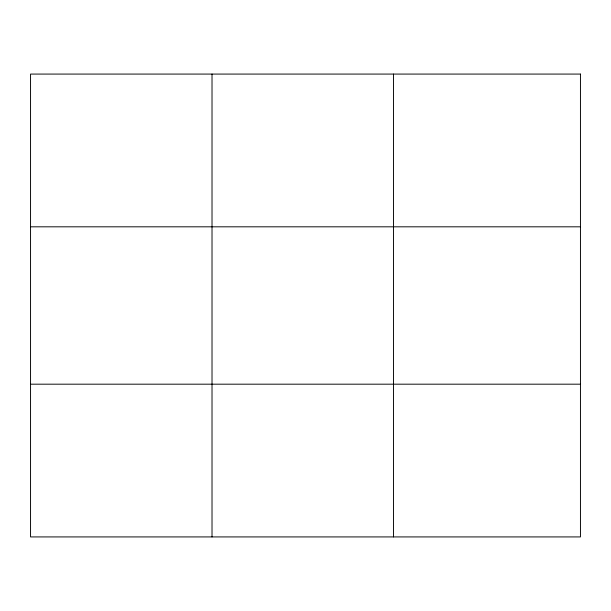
<?xml version="1.0" encoding="UTF-8"?>
<svg xmlns="http://www.w3.org/2000/svg" width="611" height="611" viewBox="0 0 611 611"><rect width="100%" height="100%" fill="white"/><g stroke="black" fill="none" stroke-linecap="round" stroke-linejoin="round"><path stroke-width="0.92" d="M212.017 536.924L212.017 74.076M393.484 536.924L393.484 74.076M30.55 226.818L580.45 226.818M30.55 384.182L580.45 384.182M580.45 74.076L580.45 536.924L30.55 536.924L30.55 74.076L580.45 74.076"/></g></svg>
